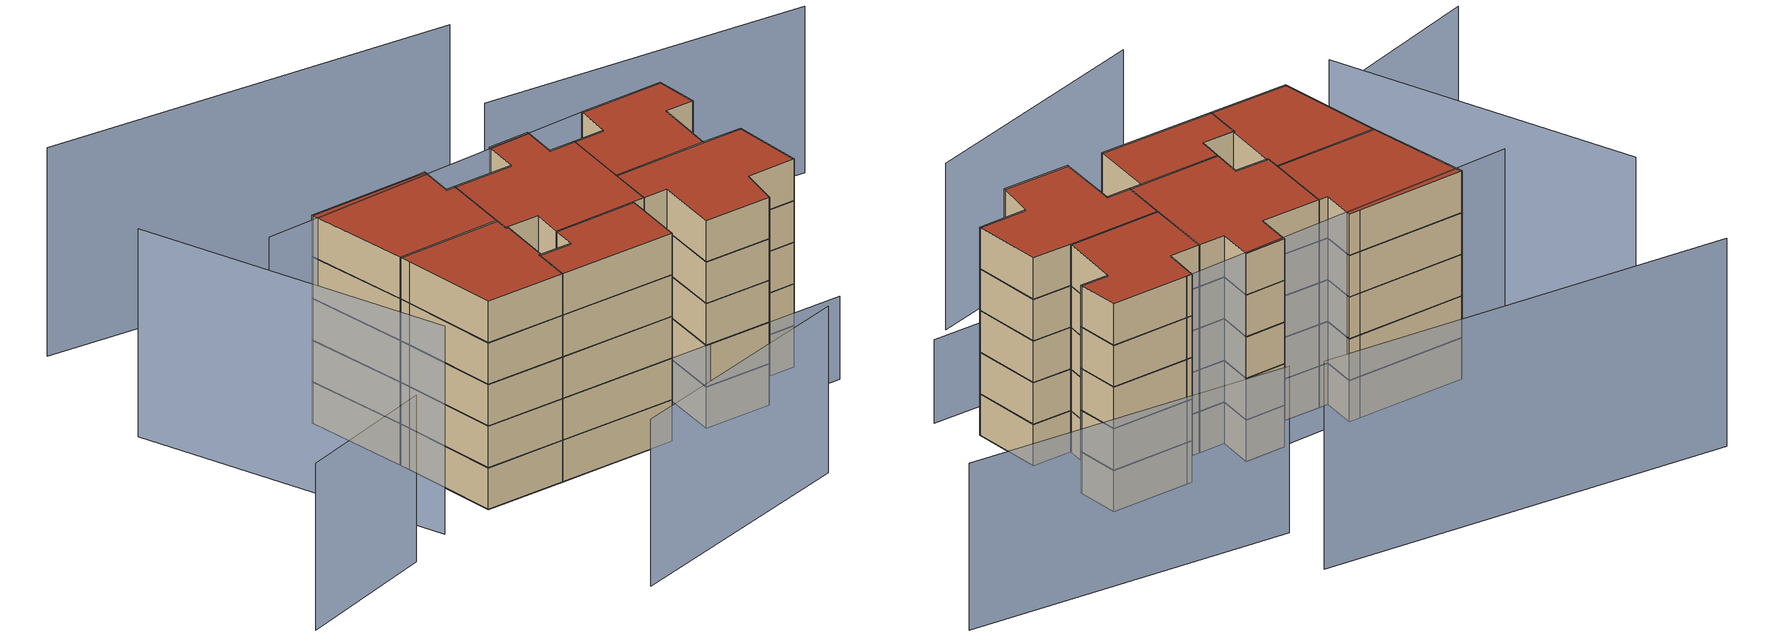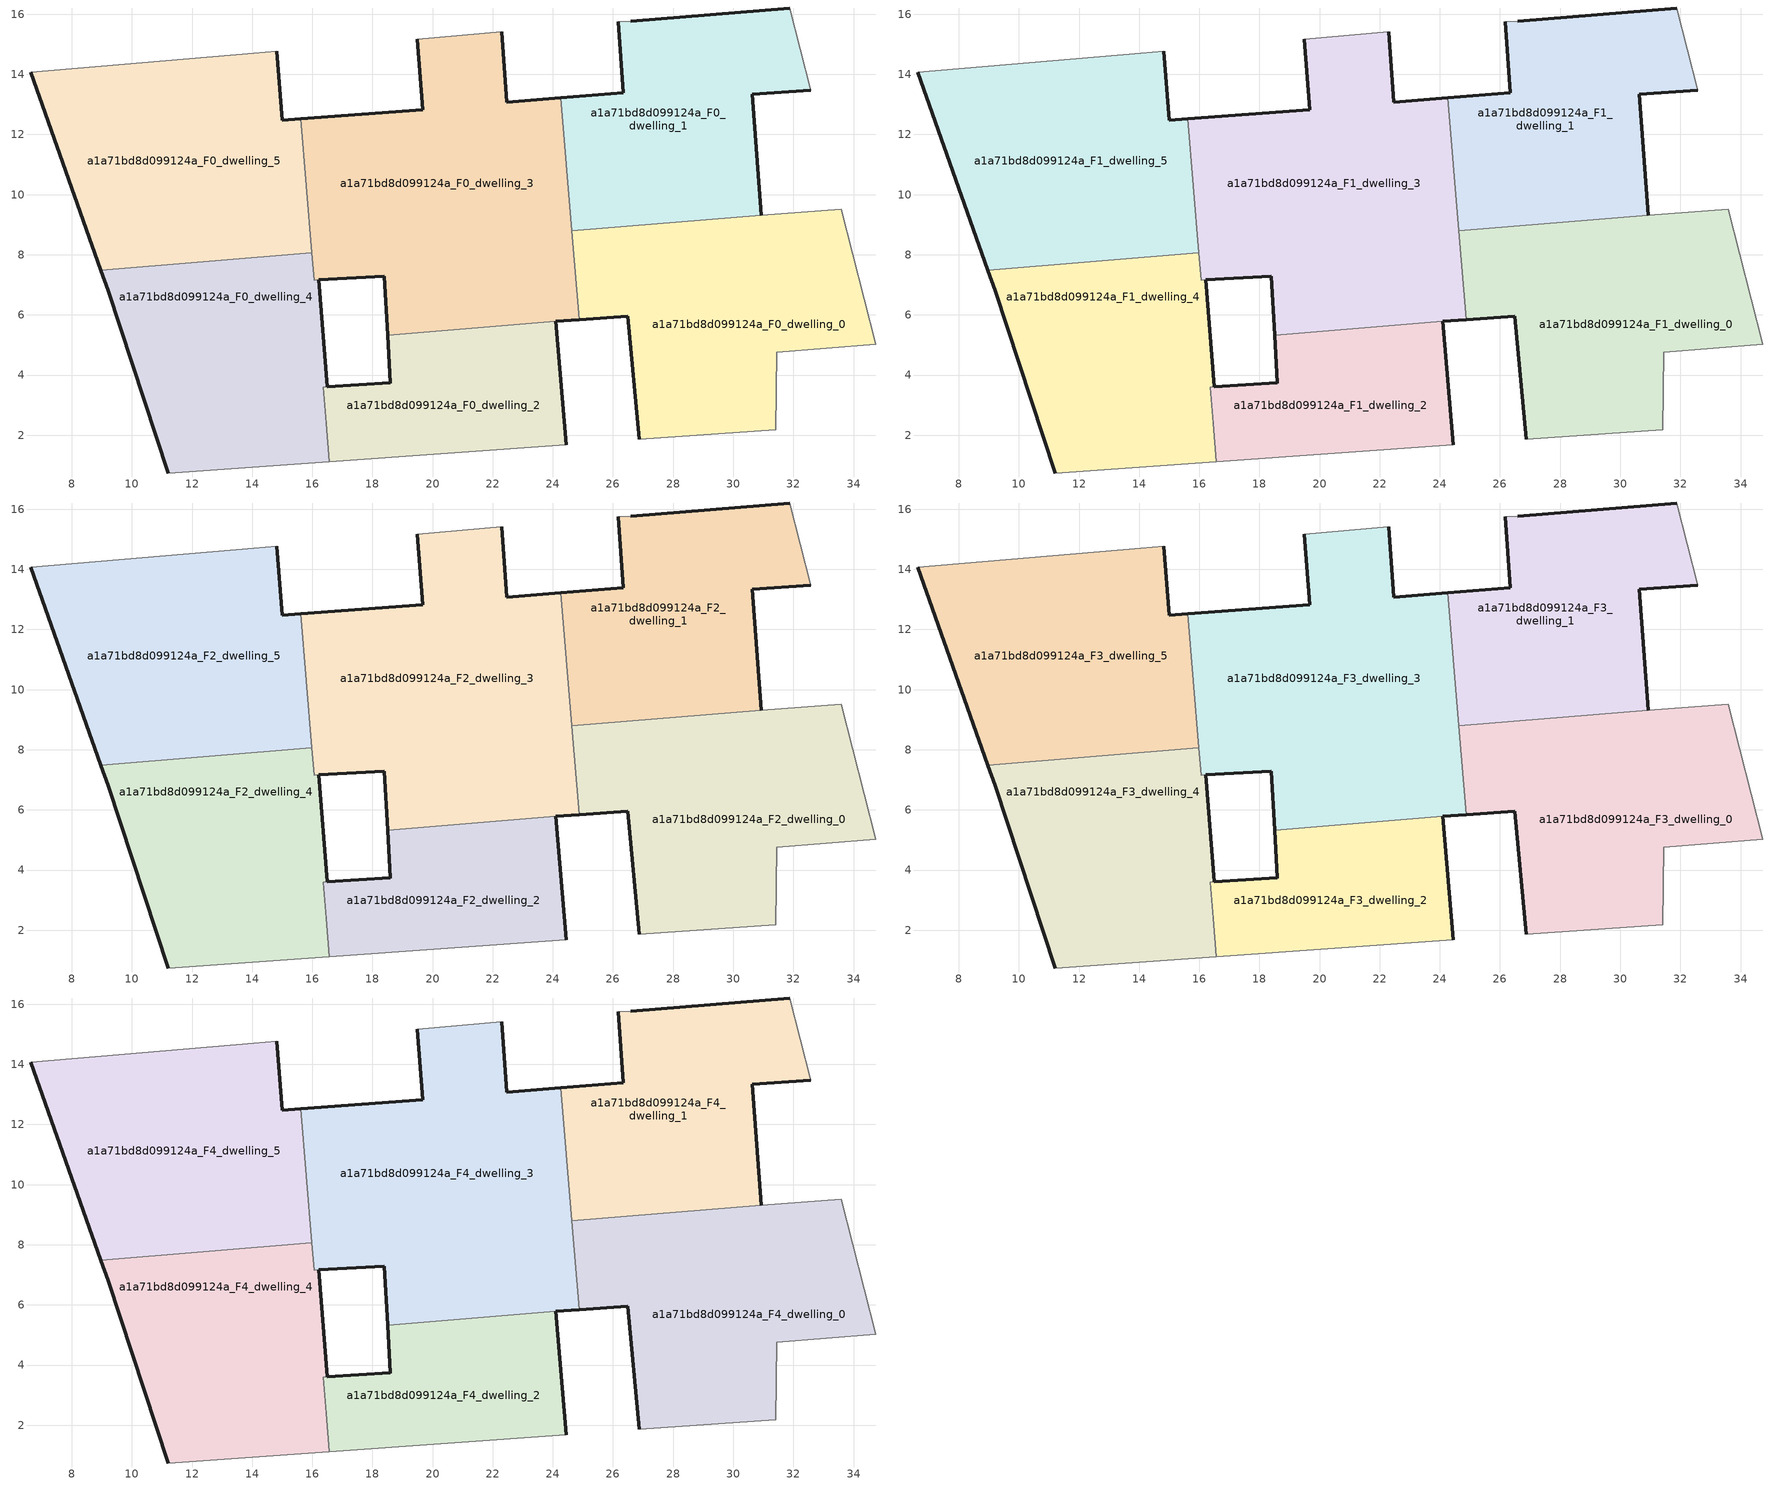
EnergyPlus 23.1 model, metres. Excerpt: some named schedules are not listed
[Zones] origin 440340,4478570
a1a71bd8d099124a_F0_dwelling_0
 floor ground (EU_floor_Construction): 34.74,5.03 33.59,9.51 30.93,9.32 24.63,8.79 24.87,5.84 26.48,5.96 26.87,1.86 31.41,2.18 31.45,4.76 z0
 wall outside (EU_wall_Construction): 26.87,1.86 26.48,5.96 24.87,5.84 z0:3
 wall adiabatic (EU_wall_Construction): 30.93,9.32 33.59,9.51 34.74,5.03 31.45,4.76 31.41,2.18 26.87,1.86 z0:3
 wall to a1a71bd8d099124a_F0_dwelling_1 (EU_wall_Construction): 24.62,8.79 30.93,9.32 z0:3
 wall to a1a71bd8d099124a_F0_dwelling_3 (EU_wall_Construction): 24.87,5.84 24.87,5.85 24.62,8.79 z0:3
a1a71bd8d099124a_F0_dwelling_1
 floor ground (EU_floor_Construction): 30.93,9.32 30.64,13.34 32.58,13.47 31.88,16.21 26.59,15.77 26.18,15.74 26.35,13.39 24.26,13.22 24.63,8.79 z0
 wall outside (EU_wall_Construction): 32.58,13.47 30.64,13.34 30.93,9.32 / 24.26,13.22 26.35,13.39 26.18,15.74 / 26.59,15.77 31.88,16.21 z0:3
 wall adiabatic (EU_wall_Construction): 31.88,16.21 32.58,13.47 / 26.18,15.74 26.59,15.77 z0:3
 wall to a1a71bd8d099124a_F0_dwelling_3 (EU_wall_Construction): 24.62,8.79 24.26,13.22 z0:3
a1a71bd8d099124a_F0_dwelling_2
 floor ground (EU_floor_Construction): 24.44,1.68 24.09,5.79 18.51,5.32 18.6,3.73 16.36,3.59 16.46,2.39 16.56,1.12 z0; 18.6,3.73 18.6,3.74 16.36,3.59 z0
 wall outside (EU_wall_Construction): 18.6,3.74 18.51,5.32 / 24.09,5.79 24.44,1.68 z0:3; 16.46,2.4,3 16.46,2.39,0 16.46,2.4,0
 wall adiabatic (EU_wall_Construction): 24.44,1.68 16.56,1.12 z0:3
 wall to a1a71bd8d099124a_F0_dwelling_3 (EU_wall_Construction): 18.51,5.32 24.09,5.79 z0:3
 wall to a1a71bd8d099124a_F0_dwelling_4 (EU_wall_Construction): 16.56,1.12 16.46,2.39 / 16.46,2.4 16.36,3.59 18.6,3.74 z0:3
a1a71bd8d099124a_F0_dwelling_3
 floor ground (EU_floor_Construction): 24.87,5.84 24.87,5.85 24.26,13.22 22.47,13.07 22.3,15.42 19.49,15.16 19.68,12.82 15.61,12.52 16.06,7.15 18.4,7.29 18.51,5.32 24.09,5.79 z0
 wall outside (EU_wall_Construction): 15.61,12.52 19.68,12.82 19.49,15.16 / 22.3,15.42 22.47,13.07 24.26,13.22 / 24.87,5.84 24.09,5.79 / 18.51,5.32 18.4,7.29 16.21,7.16 z0:3
 wall adiabatic (EU_wall_Construction): 19.49,15.16 22.3,15.42 z0:3
 wall to a1a71bd8d099124a_F0_dwelling_4 (EU_wall_Construction): 16.21,7.16 16.06,7.15 / 16.06,7.16 15.98,8.07 z0:3; 16.06,7.16,3 16.06,7.15,0 16.06,7.16,0
 wall to a1a71bd8d099124a_F0_dwelling_5 (EU_wall_Construction): 15.98,8.07 15.61,12.52 z0:3
a1a71bd8d099124a_F0_dwelling_4
 floor ground (EU_floor_Construction): 18.6,3.73 18.6,3.74 16.36,3.59 z0; 16.56,1.12 16.46,2.39 16.36,3.59 18.6,3.74 16.49,3.61 16.21,7.16 16.06,7.16 15.98,8.07 8.97,7.49 9.21,6.8 11.2,0.74 z0
 wall outside (EU_wall_Construction): 11.21,0.74 9.21,6.8 8.97,7.49 / 16.21,7.16 16.49,3.61 18.6,3.74 z0:3; 18.6,3.73,3 18.6,3.74,0 18.6,3.73,0; 16.46,2.4,3 16.46,2.4,0 16.46,2.39,0
 wall adiabatic (EU_wall_Construction): 16.56,1.12 11.21,0.74 z0:3
 wall to a1a71bd8d099124a_F0_dwelling_5 (EU_wall_Construction): 8.97,7.49 15.98,8.07 z0:3
a1a71bd8d099124a_F0_dwelling_5
 floor ground (EU_floor_Construction): 15.98,8.07 15.61,12.52 15,12.48 14.82,14.77 14.05,14.69 6.63,14.07 8.97,7.49 z0
 wall outside (EU_wall_Construction): 8.97,7.49 6.63,14.07 / 14.82,14.77 15.01,12.48 15.61,12.52 z0:3
 wall adiabatic (EU_wall_Construction): 6.63,14.07 14.05,14.69 14.82,14.77 z0:3
a1a71bd8d099124a_F1_dwelling_0
 floor to a1a71bd8d099124a_F0_dwelling_0 (EU_floor_Construction): 34.74,5.03 33.59,9.51 30.93,9.32 24.63,8.79 24.87,5.84 26.48,5.96 26.87,1.86 31.41,2.18 31.45,4.76 z3
 wall outside (EU_wall_Construction): 26.87,1.86 26.48,5.96 24.87,5.84 z3:6
 wall adiabatic (EU_wall_Construction): 30.93,9.32 33.59,9.51 34.74,5.03 31.45,4.76 31.41,2.18 26.87,1.86 z3:6
 wall to a1a71bd8d099124a_F1_dwelling_1 (EU_wall_Construction): 24.62,8.79 30.93,9.32 z3:6
 wall to a1a71bd8d099124a_F1_dwelling_3 (EU_wall_Construction): 24.87,5.84 24.87,5.85 24.62,8.79 z3:6
a1a71bd8d099124a_F1_dwelling_1
 floor to a1a71bd8d099124a_F0_dwelling_1 (EU_floor_Construction): 30.93,9.32 30.64,13.34 32.58,13.47 31.88,16.21 26.59,15.77 26.18,15.74 26.35,13.39 24.26,13.22 24.63,8.79 z3
 wall outside (EU_wall_Construction): 32.58,13.47 30.64,13.34 30.93,9.32 / 24.26,13.22 26.35,13.39 26.18,15.74 / 26.59,15.77 31.88,16.21 z3:6
 wall adiabatic (EU_wall_Construction): 31.88,16.21 32.58,13.47 / 26.18,15.74 26.59,15.77 z3:6
 wall to a1a71bd8d099124a_F1_dwelling_3 (EU_wall_Construction): 24.62,8.79 24.26,13.22 z3:6
a1a71bd8d099124a_F1_dwelling_2
 floor to a1a71bd8d099124a_F0_dwelling_2 (EU_floor_Construction): 24.44,1.68 24.09,5.79 18.51,5.32 18.6,3.73 16.36,3.59 16.46,2.4 16.56,1.12 z3; 18.6,3.73 18.6,3.74 16.36,3.59 z3
 wall outside (EU_wall_Construction): 18.6,3.74 18.51,5.32 / 24.09,5.79 24.44,1.68 z3:6; 16.46,2.4,6 16.46,2.39,3 16.46,2.4,3
 wall adiabatic (EU_wall_Construction): 24.44,1.68 16.56,1.12 z3:6
 wall to a1a71bd8d099124a_F1_dwelling_3 (EU_wall_Construction): 18.51,5.32 24.09,5.79 z3:6
 wall to a1a71bd8d099124a_F1_dwelling_4 (EU_wall_Construction): 16.56,1.12 16.46,2.39 / 16.46,2.4 16.36,3.59 18.6,3.74 z3:6
a1a71bd8d099124a_F1_dwelling_3
 floor to a1a71bd8d099124a_F0_dwelling_3 (EU_floor_Construction): 24.87,5.84 24.87,5.85 24.26,13.22 22.47,13.07 22.3,15.42 19.49,15.16 19.68,12.82 15.61,12.52 16.06,7.15 18.4,7.29 18.51,5.32 24.09,5.79 z3
 wall outside (EU_wall_Construction): 15.61,12.52 19.68,12.82 19.49,15.16 / 22.3,15.42 22.47,13.07 24.26,13.22 / 24.87,5.84 24.09,5.79 / 18.51,5.32 18.4,7.29 16.21,7.16 z3:6
 wall adiabatic (EU_wall_Construction): 19.49,15.16 22.3,15.42 z3:6
 wall to a1a71bd8d099124a_F1_dwelling_4 (EU_wall_Construction): 16.21,7.16 16.06,7.15 / 16.06,7.16 15.98,8.07 z3:6; 16.06,7.16,6 16.06,7.15,3 16.06,7.16,3
 wall to a1a71bd8d099124a_F1_dwelling_5 (EU_wall_Construction): 15.98,8.07 15.61,12.52 z3:6
a1a71bd8d099124a_F1_dwelling_4
 floor to a1a71bd8d099124a_F0_dwelling_4 (EU_floor_Construction): 18.6,3.73 18.6,3.74 16.36,3.59 z3; 16.56,1.12 16.46,2.39 16.36,3.59 18.6,3.74 16.49,3.61 16.21,7.16 16.06,7.16 15.98,8.07 8.97,7.49 9.21,6.8 11.2,0.74 z3
 wall outside (EU_wall_Construction): 11.21,0.74 9.21,6.8 8.97,7.49 / 16.21,7.16 16.49,3.61 18.6,3.74 z3:6; 18.6,3.73,6 18.6,3.74,3 18.6,3.73,3; 16.46,2.4,6 16.46,2.4,3 16.46,2.39,3
 wall adiabatic (EU_wall_Construction): 16.56,1.12 11.21,0.74 z3:6
 wall to a1a71bd8d099124a_F1_dwelling_5 (EU_wall_Construction): 8.97,7.49 15.98,8.07 z3:6
a1a71bd8d099124a_F1_dwelling_5
 floor to a1a71bd8d099124a_F0_dwelling_5 (EU_floor_Construction): 15.98,8.07 15.61,12.52 15,12.48 14.82,14.77 14.05,14.69 6.63,14.07 8.97,7.49 z3
 wall outside (EU_wall_Construction): 8.97,7.49 6.63,14.07 / 14.82,14.77 15.01,12.48 15.61,12.52 z3:6
 wall adiabatic (EU_wall_Construction): 6.63,14.07 14.05,14.69 14.82,14.77 z3:6
a1a71bd8d099124a_F2_dwelling_0
 floor to a1a71bd8d099124a_F1_dwelling_0 (EU_floor_Construction): 34.74,5.03 33.59,9.51 30.93,9.32 24.63,8.79 24.87,5.84 26.48,5.96 26.87,1.86 31.41,2.18 31.45,4.76 z6
 wall outside (EU_wall_Construction): 26.87,1.86 26.48,5.96 24.87,5.84 z6:9
 wall adiabatic (EU_wall_Construction): 30.93,9.32 33.59,9.51 34.74,5.03 31.45,4.76 31.41,2.18 26.87,1.86 z6:9
 wall to a1a71bd8d099124a_F2_dwelling_1 (EU_wall_Construction): 24.62,8.79 30.93,9.32 z6:9
 wall to a1a71bd8d099124a_F2_dwelling_3 (EU_wall_Construction): 24.87,5.84 24.87,5.85 24.62,8.79 z6:9
a1a71bd8d099124a_F2_dwelling_1
 floor to a1a71bd8d099124a_F1_dwelling_1 (EU_floor_Construction): 30.93,9.32 30.64,13.34 32.58,13.47 31.88,16.21 26.59,15.77 26.18,15.74 26.35,13.39 24.26,13.22 24.63,8.79 z6
 wall outside (EU_wall_Construction): 32.58,13.47 30.64,13.34 30.93,9.32 / 24.26,13.22 26.35,13.39 26.18,15.74 / 26.59,15.77 31.88,16.21 z6:9
 wall adiabatic (EU_wall_Construction): 31.88,16.21 32.58,13.47 / 26.18,15.74 26.59,15.77 z6:9
 wall to a1a71bd8d099124a_F2_dwelling_3 (EU_wall_Construction): 24.62,8.79 24.26,13.22 z6:9
a1a71bd8d099124a_F2_dwelling_2
 floor to a1a71bd8d099124a_F1_dwelling_2 (EU_floor_Construction): 24.44,1.68 24.09,5.79 18.51,5.32 18.6,3.73 16.36,3.59 16.46,2.4 16.56,1.12 z6; 18.6,3.73 18.6,3.74 16.36,3.59 z6
 wall outside (EU_wall_Construction): 18.6,3.74 18.51,5.32 / 24.09,5.79 24.44,1.68 z6:9; 16.46,2.4,9 16.46,2.39,6 16.46,2.4,6
 wall adiabatic (EU_wall_Construction): 24.44,1.68 16.56,1.12 z6:9
 wall to a1a71bd8d099124a_F2_dwelling_3 (EU_wall_Construction): 18.51,5.32 24.09,5.79 z6:9
 wall to a1a71bd8d099124a_F2_dwelling_4 (EU_wall_Construction): 16.56,1.12 16.46,2.39 / 16.46,2.4 16.36,3.59 18.6,3.74 z6:9
a1a71bd8d099124a_F2_dwelling_3
 floor to a1a71bd8d099124a_F1_dwelling_3 (EU_floor_Construction): 24.87,5.84 24.87,5.85 24.26,13.22 22.47,13.07 22.3,15.42 19.49,15.16 19.68,12.82 15.61,12.52 16.06,7.15 18.4,7.29 18.51,5.32 24.09,5.79 z6
 wall outside (EU_wall_Construction): 15.61,12.52 19.68,12.82 19.49,15.16 / 22.3,15.42 22.47,13.07 24.26,13.22 / 24.87,5.84 24.09,5.79 / 18.51,5.32 18.4,7.29 16.21,7.16 z6:9
 wall adiabatic (EU_wall_Construction): 19.49,15.16 22.3,15.42 z6:9
 wall to a1a71bd8d099124a_F2_dwelling_4 (EU_wall_Construction): 16.21,7.16 16.06,7.15 / 16.06,7.16 15.98,8.07 z6:9; 16.06,7.16,9 16.06,7.15,6 16.06,7.16,6
 wall to a1a71bd8d099124a_F2_dwelling_5 (EU_wall_Construction): 15.98,8.07 15.61,12.52 z6:9
a1a71bd8d099124a_F2_dwelling_4
 floor to a1a71bd8d099124a_F1_dwelling_4 (EU_floor_Construction): 18.6,3.73 18.6,3.74 16.36,3.59 z6; 16.56,1.12 16.46,2.39 16.36,3.59 18.6,3.74 16.49,3.61 16.21,7.16 16.06,7.16 15.98,8.07 8.97,7.49 9.21,6.8 11.2,0.74 z6
 wall outside (EU_wall_Construction): 11.21,0.74 9.21,6.8 8.97,7.49 / 16.21,7.16 16.49,3.61 18.6,3.74 z6:9; 18.6,3.73,9 18.6,3.74,6 18.6,3.73,6; 16.46,2.4,9 16.46,2.4,6 16.46,2.39,6
 wall adiabatic (EU_wall_Construction): 16.56,1.12 11.21,0.74 z6:9
 wall to a1a71bd8d099124a_F2_dwelling_5 (EU_wall_Construction): 8.97,7.49 15.98,8.07 z6:9
a1a71bd8d099124a_F2_dwelling_5
 floor to a1a71bd8d099124a_F1_dwelling_5 (EU_floor_Construction): 15.98,8.07 15.61,12.52 15,12.48 14.82,14.77 14.05,14.69 6.63,14.07 8.97,7.49 z6
 wall outside (EU_wall_Construction): 8.97,7.49 6.63,14.07 / 14.82,14.77 15.01,12.48 15.61,12.52 z6:9
 wall adiabatic (EU_wall_Construction): 6.63,14.07 14.05,14.69 14.82,14.77 z6:9
a1a71bd8d099124a_F3_dwelling_0
 floor to a1a71bd8d099124a_F2_dwelling_0 (EU_floor_Construction): 34.74,5.03 33.59,9.51 30.93,9.32 24.63,8.79 24.87,5.84 26.48,5.96 26.87,1.86 31.41,2.18 31.45,4.76 z9
 wall outside (EU_wall_Construction): 26.87,1.86 26.48,5.96 24.87,5.84 z9:12
 wall adiabatic (EU_wall_Construction): 30.93,9.32 33.59,9.51 34.74,5.03 31.45,4.76 31.41,2.18 26.87,1.86 z9:12
 wall to a1a71bd8d099124a_F3_dwelling_1 (EU_wall_Construction): 24.62,8.79 30.93,9.32 z9:12
 wall to a1a71bd8d099124a_F3_dwelling_3 (EU_wall_Construction): 24.87,5.84 24.87,5.85 24.62,8.79 z9:12
a1a71bd8d099124a_F3_dwelling_1
 floor to a1a71bd8d099124a_F2_dwelling_1 (EU_floor_Construction): 30.93,9.32 30.64,13.34 32.58,13.47 31.88,16.21 26.59,15.77 26.18,15.74 26.35,13.39 24.26,13.22 24.63,8.79 z9
 wall outside (EU_wall_Construction): 32.58,13.47 30.64,13.34 30.93,9.32 / 24.26,13.22 26.35,13.39 26.18,15.74 / 26.59,15.77 31.88,16.21 z9:12
 wall adiabatic (EU_wall_Construction): 31.88,16.21 32.58,13.47 / 26.18,15.74 26.59,15.77 z9:12
 wall to a1a71bd8d099124a_F3_dwelling_3 (EU_wall_Construction): 24.62,8.79 24.26,13.22 z9:12
a1a71bd8d099124a_F3_dwelling_2
 floor to a1a71bd8d099124a_F2_dwelling_2 (EU_floor_Construction): 24.44,1.68 24.09,5.79 18.51,5.32 18.6,3.73 16.36,3.59 16.46,2.4 16.56,1.12 z9; 18.6,3.73 18.6,3.74 16.36,3.59 z9
 wall outside (EU_wall_Construction): 18.6,3.74 18.51,5.32 / 24.09,5.79 24.44,1.68 z9:12; 16.46,2.4,12 16.46,2.39,9 16.46,2.4,9
 wall adiabatic (EU_wall_Construction): 24.44,1.68 16.56,1.12 z9:12
 wall to a1a71bd8d099124a_F3_dwelling_3 (EU_wall_Construction): 18.51,5.32 24.09,5.79 z9:12
 wall to a1a71bd8d099124a_F3_dwelling_4 (EU_wall_Construction): 16.56,1.12 16.46,2.39 / 16.46,2.4 16.36,3.59 18.6,3.74 z9:12
a1a71bd8d099124a_F3_dwelling_3
 floor to a1a71bd8d099124a_F2_dwelling_3 (EU_floor_Construction): 24.87,5.84 24.87,5.85 24.26,13.22 22.47,13.07 22.3,15.42 19.49,15.16 19.68,12.82 15.61,12.52 16.06,7.15 18.4,7.29 18.51,5.32 24.09,5.79 z9
 wall outside (EU_wall_Construction): 15.61,12.52 19.68,12.82 19.49,15.16 / 22.3,15.42 22.47,13.07 24.26,13.22 / 24.87,5.84 24.09,5.79 / 18.51,5.32 18.4,7.29 16.21,7.16 z9:12
 wall adiabatic (EU_wall_Construction): 19.49,15.16 22.3,15.42 z9:12
 wall to a1a71bd8d099124a_F3_dwelling_4 (EU_wall_Construction): 16.21,7.16 16.06,7.15 / 16.06,7.16 15.98,8.07 z9:12; 16.06,7.16,12 16.06,7.15,9 16.06,7.16,9
 wall to a1a71bd8d099124a_F3_dwelling_5 (EU_wall_Construction): 15.98,8.07 15.61,12.52 z9:12
a1a71bd8d099124a_F3_dwelling_4
 floor to a1a71bd8d099124a_F2_dwelling_4 (EU_floor_Construction): 18.6,3.73 18.6,3.74 16.36,3.59 z9; 16.56,1.12 16.46,2.39 16.36,3.59 18.6,3.74 16.49,3.61 16.21,7.16 16.06,7.16 15.98,8.07 8.97,7.49 9.21,6.8 11.2,0.74 z9
 wall outside (EU_wall_Construction): 11.21,0.74 9.21,6.8 8.97,7.49 / 16.21,7.16 16.49,3.61 18.6,3.74 z9:12; 18.6,3.73,12 18.6,3.74,9 18.6,3.73,9; 16.46,2.4,12 16.46,2.4,9 16.46,2.39,9
 wall adiabatic (EU_wall_Construction): 16.56,1.12 11.21,0.74 z9:12
 wall to a1a71bd8d099124a_F3_dwelling_5 (EU_wall_Construction): 8.97,7.49 15.98,8.07 z9:12
a1a71bd8d099124a_F3_dwelling_5
 floor to a1a71bd8d099124a_F2_dwelling_5 (EU_floor_Construction): 15.98,8.07 15.61,12.52 15,12.48 14.82,14.77 14.05,14.69 6.63,14.07 8.97,7.49 z9
 wall outside (EU_wall_Construction): 8.97,7.49 6.63,14.07 / 14.82,14.77 15.01,12.48 15.61,12.52 z9:12
 wall adiabatic (EU_wall_Construction): 6.63,14.07 14.05,14.69 14.82,14.77 z9:12
a1a71bd8d099124a_F4_dwelling_0
 floor to a1a71bd8d099124a_F3_dwelling_0 (EU_floor_Construction): 34.74,5.03 33.59,9.51 30.93,9.32 24.63,8.79 24.87,5.84 26.48,5.96 26.87,1.86 31.41,2.18 31.45,4.76 z12
 wall outside (EU_wall_Construction): 26.87,1.86 26.48,5.96 24.87,5.84 z12:15
 wall adiabatic (EU_wall_Construction): 30.93,9.32 33.59,9.51 34.74,5.03 31.45,4.76 31.41,2.18 26.87,1.86 z12:15
 wall to a1a71bd8d099124a_F4_dwelling_1 (EU_wall_Construction): 24.62,8.79 30.93,9.32 z12:15
 wall to a1a71bd8d099124a_F4_dwelling_3 (EU_wall_Construction): 24.87,5.84 24.87,5.85 24.62,8.79 z12:15
 roof outside (EU_roof_Construction): 33.59,9.51 34.74,5.03 31.45,4.76 31.41,2.18 26.87,1.86 26.48,5.96 24.87,5.84 24.63,8.79 30.93,9.32 z15
a1a71bd8d099124a_F4_dwelling_1
 floor to a1a71bd8d099124a_F3_dwelling_1 (EU_floor_Construction): 30.93,9.32 30.64,13.34 32.58,13.47 31.88,16.21 26.59,15.77 26.18,15.74 26.35,13.39 24.26,13.22 24.63,8.79 z12
 wall outside (EU_wall_Construction): 32.58,13.47 30.64,13.34 30.93,9.32 / 24.26,13.22 26.35,13.39 26.18,15.74 / 26.59,15.77 31.88,16.21 z12:15
 wall adiabatic (EU_wall_Construction): 31.88,16.21 32.58,13.47 / 26.18,15.74 26.59,15.77 z12:15
 wall to a1a71bd8d099124a_F4_dwelling_3 (EU_wall_Construction): 24.62,8.79 24.26,13.22 z12:15
 roof outside (EU_roof_Construction): 31.88,16.21 32.58,13.47 30.64,13.34 30.93,9.32 24.63,8.79 24.26,13.22 26.35,13.39 26.18,15.74 26.59,15.77 z15
a1a71bd8d099124a_F4_dwelling_2
 floor to a1a71bd8d099124a_F3_dwelling_2 (EU_floor_Construction): 24.44,1.68 24.09,5.79 18.51,5.32 18.6,3.73 16.36,3.59 16.46,2.4 16.56,1.12 z12; 18.6,3.73 18.6,3.74 16.36,3.59 z12
 wall outside (EU_wall_Construction): 18.6,3.74 18.51,5.32 / 24.09,5.79 24.44,1.68 z12:15; 16.46,2.4,15 16.46,2.39,12 16.46,2.4,12
 wall adiabatic (EU_wall_Construction): 24.44,1.68 16.56,1.12 z12:15
 wall to a1a71bd8d099124a_F4_dwelling_3 (EU_wall_Construction): 18.51,5.32 24.09,5.79 z12:15
 wall to a1a71bd8d099124a_F4_dwelling_4 (EU_wall_Construction): 16.56,1.12 16.46,2.39 / 16.46,2.4 16.36,3.59 18.6,3.74 z12:15
 roof outside (EU_roof_Construction): 18.6,3.74 18.6,3.73 16.36,3.59 z15; 24.09,5.79 24.44,1.68 16.56,1.12 16.46,2.4 16.36,3.59 18.6,3.74 18.51,5.32 z15
a1a71bd8d099124a_F4_dwelling_3
 floor to a1a71bd8d099124a_F3_dwelling_3 (EU_floor_Construction): 24.87,5.84 24.87,5.85 24.26,13.22 22.47,13.07 22.3,15.42 19.49,15.16 19.68,12.82 15.61,12.52 16.06,7.15 18.4,7.29 18.51,5.32 24.09,5.79 z12
 wall outside (EU_wall_Construction): 15.61,12.52 19.68,12.82 19.49,15.16 / 22.3,15.42 22.47,13.07 24.26,13.22 / 24.87,5.84 24.09,5.79 / 18.51,5.32 18.4,7.29 16.21,7.16 z12:15
 wall adiabatic (EU_wall_Construction): 19.49,15.16 22.3,15.42 z12:15
 wall to a1a71bd8d099124a_F4_dwelling_4 (EU_wall_Construction): 16.21,7.16 16.06,7.15 / 16.06,7.16 15.98,8.07 z12:15; 16.06,7.16,15 16.06,7.15,12 16.06,7.16,12
 wall to a1a71bd8d099124a_F4_dwelling_5 (EU_wall_Construction): 15.98,8.07 15.61,12.52 z12:15
 roof outside (EU_roof_Construction): 24.26,13.22 24.87,5.85 24.87,5.84 24.09,5.79 18.51,5.32 18.4,7.29 16.21,7.16 16.06,7.15 15.61,12.52 19.68,12.82 19.49,15.16 22.3,15.42 22.47,13.07 z15
a1a71bd8d099124a_F4_dwelling_4
 floor to a1a71bd8d099124a_F3_dwelling_4 (EU_floor_Construction): 18.6,3.73 18.6,3.74 16.36,3.59 z12; 16.56,1.12 16.46,2.39 16.36,3.59 18.6,3.74 16.49,3.61 16.21,7.16 16.06,7.16 15.98,8.07 8.97,7.49 9.21,6.8 11.2,0.74 z12
 wall outside (EU_wall_Construction): 11.21,0.74 9.21,6.8 8.97,7.49 / 16.21,7.16 16.49,3.61 18.6,3.74 z12:15; 18.6,3.73,15 18.6,3.74,12 18.6,3.73,12; 16.46,2.4,15 16.46,2.4,12 16.46,2.39,12
 wall adiabatic (EU_wall_Construction): 16.56,1.12 11.21,0.74 z12:15
 wall to a1a71bd8d099124a_F4_dwelling_5 (EU_wall_Construction): 8.97,7.49 15.98,8.07 z12:15
 roof outside (EU_roof_Construction): 18.6,3.74 18.6,3.73 16.36,3.59 z15; 16.21,7.16 16.49,3.61 18.6,3.74 16.36,3.59 16.46,2.39 16.56,1.12 11.2,0.74 9.21,6.8 8.97,7.49 15.98,8.07 16.06,7.15 z15
a1a71bd8d099124a_F4_dwelling_5
 floor to a1a71bd8d099124a_F3_dwelling_5 (EU_floor_Construction): 15.98,8.07 15.61,12.52 15,12.48 14.82,14.77 14.05,14.69 6.63,14.07 8.97,7.49 z12
 wall outside (EU_wall_Construction): 8.97,7.49 6.63,14.07 / 14.82,14.77 15.01,12.48 15.61,12.52 z12:15
 wall adiabatic (EU_wall_Construction): 6.63,14.07 14.05,14.69 14.82,14.77 z12:15
 roof outside (EU_roof_Construction): 14.82,14.77 15,12.48 15.61,12.52 15.98,8.07 8.97,7.49 6.63,14.07 14.05,14.69 z15
shading: 15.6,-11.25 30.86,-5.89 / -4.21,-5.43 4.67,-2.02 / 45.69,22.97 23.83,23.32 z0:12; 11.2,0.75 36.45,2.54 z0:6; -3.13,17.94 7.63,-0.3 / 26.59,15.77 3.23,13.25 / 23.96,27.82 -3.54,28.21 z0:15
[Building]
EU S2 Campaign: North Axis=0; Terrain=City; Solar Distribution=FullExterior
[Site:Location]
Madrid: Latitude=40.5; Longitude=-3.5; Time Zone=1; Elevation=609
[SizingPeriod:WeatherFileDays]
AnnualSizingPeriod: Begin Month=1; Begin Day of Month=1; End Month=12; End Day of Month=31; Day of Week for Start Day=Monday; Use Weather File Daylight Saving Period=No; Use Weather File Rain and Snow Indicators=No
[MATERIAL]
EU_InternalMass_Material: Roughness=MediumRough; Thickness=0.1; Conductivity=1; Density=1800; Specific Heat=900; Thermal Absorptance=0.9; Solar Absorptance=0.7; Visible Absorptance=0.7
[MATERIAL:NOMASS] Roughness=MediumRough; Thermal Absorptance=0.9; Solar Absorptance=0.7; Visible Absorptance=0.7
Name | Thermal Resistance
EU_wall_NoMass | 0.419739
EU_roof_NoMass | 0.352165
EU_floor_NoMass | 0.608284
[CONSTRUCTION]
EU_wall_Construction: EU_wall_NoMass
EU_roof_Construction: EU_roof_NoMass
EU_floor_Construction: EU_floor_NoMass
EU_InternalMass_Construction: EU_InternalMass_Material
[ZONE] Type=1; Multiplier=1; Ceiling Height=autocalculate; Floor Area=autocalculate; Part of Total Floor Area=Yes
Name | Volume
a1a71bd8d099124a_F0_dwelling_0; a1a71bd8d099124a_F1_dwelling_0; a1a71bd8d099124a_F2_dwelling_0; a1a71bd8d099124a_F3_dwelling_0; a1a71bd8d099124a_F4_dwelling_0 | 156.876
a1a71bd8d099124a_F0_dwelling_1; a1a71bd8d099124a_F1_dwelling_1; a1a71bd8d099124a_F2_dwelling_1; a1a71bd8d099124a_F3_dwelling_1; a1a71bd8d099124a_F4_dwelling_1 | 128.738
a1a71bd8d099124a_F0_dwelling_2; a1a71bd8d099124a_F1_dwelling_2; a1a71bd8d099124a_F2_dwelling_2; a1a71bd8d099124a_F3_dwelling_2; a1a71bd8d099124a_F4_dwelling_2 | 85.8464
a1a71bd8d099124a_F0_dwelling_3; a1a71bd8d099124a_F1_dwelling_3; a1a71bd8d099124a_F2_dwelling_3; a1a71bd8d099124a_F3_dwelling_3; a1a71bd8d099124a_F4_dwelling_3 | 198.237
a1a71bd8d099124a_F0_dwelling_4; a1a71bd8d099124a_F1_dwelling_4; a1a71bd8d099124a_F2_dwelling_4; a1a71bd8d099124a_F3_dwelling_4; a1a71bd8d099124a_F4_dwelling_4 | 130.588
a1a71bd8d099124a_F0_dwelling_5; a1a71bd8d099124a_F1_dwelling_5; a1a71bd8d099124a_F2_dwelling_5; a1a71bd8d099124a_F3_dwelling_5; a1a71bd8d099124a_F4_dwelling_5 | 156.625
[INTERNALMASS] Construction=EU_InternalMass_Construction
Name | Zone or ZoneList | Surface Area
a1a71bd8d099124a_F0_dwelling_0_EU_InternalMass | a1a71bd8d099124a_F0_dwelling_0 | 52.2928
a1a71bd8d099124a_F0_dwelling_1_EU_InternalMass | a1a71bd8d099124a_F0_dwelling_1 | 42.9137
a1a71bd8d099124a_F0_dwelling_2_EU_InternalMass | a1a71bd8d099124a_F0_dwelling_2 | 28.6013
a1a71bd8d099124a_F0_dwelling_3_EU_InternalMass | a1a71bd8d099124a_F0_dwelling_3 | 66.0802
a1a71bd8d099124a_F0_dwelling_4_EU_InternalMass | a1a71bd8d099124a_F0_dwelling_4 | 43.527
a1a71bd8d099124a_F0_dwelling_5_EU_InternalMass | a1a71bd8d099124a_F0_dwelling_5 | 52.2086
a1a71bd8d099124a_F1_dwelling_0_EU_InternalMass | a1a71bd8d099124a_F1_dwelling_0 | 52.2928
a1a71bd8d099124a_F1_dwelling_1_EU_InternalMass | a1a71bd8d099124a_F1_dwelling_1 | 42.9137
a1a71bd8d099124a_F1_dwelling_2_EU_InternalMass | a1a71bd8d099124a_F1_dwelling_2 | 28.6013
a1a71bd8d099124a_F1_dwelling_3_EU_InternalMass | a1a71bd8d099124a_F1_dwelling_3 | 66.0802
a1a71bd8d099124a_F1_dwelling_4_EU_InternalMass | a1a71bd8d099124a_F1_dwelling_4 | 43.527
a1a71bd8d099124a_F1_dwelling_5_EU_InternalMass | a1a71bd8d099124a_F1_dwelling_5 | 52.2086
a1a71bd8d099124a_F2_dwelling_0_EU_InternalMass | a1a71bd8d099124a_F2_dwelling_0 | 52.2928
a1a71bd8d099124a_F2_dwelling_1_EU_InternalMass | a1a71bd8d099124a_F2_dwelling_1 | 42.9137
a1a71bd8d099124a_F2_dwelling_2_EU_InternalMass | a1a71bd8d099124a_F2_dwelling_2 | 28.6013
a1a71bd8d099124a_F2_dwelling_3_EU_InternalMass | a1a71bd8d099124a_F2_dwelling_3 | 66.0802
a1a71bd8d099124a_F2_dwelling_4_EU_InternalMass | a1a71bd8d099124a_F2_dwelling_4 | 43.527
a1a71bd8d099124a_F2_dwelling_5_EU_InternalMass | a1a71bd8d099124a_F2_dwelling_5 | 52.2086
a1a71bd8d099124a_F3_dwelling_0_EU_InternalMass | a1a71bd8d099124a_F3_dwelling_0 | 52.2928
a1a71bd8d099124a_F3_dwelling_1_EU_InternalMass | a1a71bd8d099124a_F3_dwelling_1 | 42.9137
a1a71bd8d099124a_F3_dwelling_2_EU_InternalMass | a1a71bd8d099124a_F3_dwelling_2 | 28.6013
a1a71bd8d099124a_F3_dwelling_3_EU_InternalMass | a1a71bd8d099124a_F3_dwelling_3 | 66.0802
a1a71bd8d099124a_F3_dwelling_4_EU_InternalMass | a1a71bd8d099124a_F3_dwelling_4 | 43.527
a1a71bd8d099124a_F3_dwelling_5_EU_InternalMass | a1a71bd8d099124a_F3_dwelling_5 | 52.2086
a1a71bd8d099124a_F4_dwelling_0_EU_InternalMass | a1a71bd8d099124a_F4_dwelling_0 | 52.2928
a1a71bd8d099124a_F4_dwelling_1_EU_InternalMass | a1a71bd8d099124a_F4_dwelling_1 | 42.9137
a1a71bd8d099124a_F4_dwelling_2_EU_InternalMass | a1a71bd8d099124a_F4_dwelling_2 | 28.6013
a1a71bd8d099124a_F4_dwelling_3_EU_InternalMass | a1a71bd8d099124a_F4_dwelling_3 | 66.0802
a1a71bd8d099124a_F4_dwelling_4_EU_InternalMass | a1a71bd8d099124a_F4_dwelling_4 | 43.527
a1a71bd8d099124a_F4_dwelling_5_EU_InternalMass | a1a71bd8d099124a_F4_dwelling_5 | 52.2086
[OTHEREQUIPMENT] Fuel Type=Electricity; Design Level Calculation Method=Watts/Area; Power per Zone Floor Area=1; Fraction Latent=0; Fraction Radiant=0; Fraction Lost=0; Carbon Dioxide Generation Rate=0; EndUse Subcategory=EU_Step8_InternalGains
Name | Zone or ZoneList or Space or SpaceList | Schedule
EU_Step8_InternalGain_a1a71bd8d099124a_F0_dwelling_0_f000 | a1a71bd8d099124a_F0_dwelling_0 | EU_Step8_GainSchedule_a1a71bd8d099124a_F0_dwelling_0_f000
EU_Step8_InternalGain_a1a71bd8d099124a_F0_dwelling_1_f000 | a1a71bd8d099124a_F0_dwelling_1 | EU_Step8_GainSchedule_a1a71bd8d099124a_F0_dwelling_1_f000
EU_Step8_InternalGain_a1a71bd8d099124a_F0_dwelling_2_f000 | a1a71bd8d099124a_F0_dwelling_2 | EU_Step8_GainSchedule_a1a71bd8d099124a_F0_dwelling_2_f000
EU_Step8_InternalGain_a1a71bd8d099124a_F0_dwelling_3_f000 | a1a71bd8d099124a_F0_dwelling_3 | EU_Step8_GainSchedule_a1a71bd8d099124a_F0_dwelling_3_f000
EU_Step8_InternalGain_a1a71bd8d099124a_F0_dwelling_4_f000 | a1a71bd8d099124a_F0_dwelling_4 | EU_Step8_GainSchedule_a1a71bd8d099124a_F0_dwelling_4_f000
EU_Step8_InternalGain_a1a71bd8d099124a_F0_dwelling_5_f000 | a1a71bd8d099124a_F0_dwelling_5 | EU_Step8_GainSchedule_a1a71bd8d099124a_F0_dwelling_5_f000
EU_Step8_InternalGain_a1a71bd8d099124a_F1_dwelling_0_f000 | a1a71bd8d099124a_F1_dwelling_0 | EU_Step8_GainSchedule_a1a71bd8d099124a_F1_dwelling_0_f000
EU_Step8_InternalGain_a1a71bd8d099124a_F1_dwelling_1_f000 | a1a71bd8d099124a_F1_dwelling_1 | EU_Step8_GainSchedule_a1a71bd8d099124a_F1_dwelling_1_f000
EU_Step8_InternalGain_a1a71bd8d099124a_F1_dwelling_2_f000 | a1a71bd8d099124a_F1_dwelling_2 | EU_Step8_GainSchedule_a1a71bd8d099124a_F1_dwelling_2_f000
EU_Step8_InternalGain_a1a71bd8d099124a_F1_dwelling_3_f000 | a1a71bd8d099124a_F1_dwelling_3 | EU_Step8_GainSchedule_a1a71bd8d099124a_F1_dwelling_3_f000
EU_Step8_InternalGain_a1a71bd8d099124a_F1_dwelling_4_f000 | a1a71bd8d099124a_F1_dwelling_4 | EU_Step8_GainSchedule_a1a71bd8d099124a_F1_dwelling_4_f000
EU_Step8_InternalGain_a1a71bd8d099124a_F1_dwelling_5_f000 | a1a71bd8d099124a_F1_dwelling_5 | EU_Step8_GainSchedule_a1a71bd8d099124a_F1_dwelling_5_f000
EU_Step8_InternalGain_a1a71bd8d099124a_F2_dwelling_0_f000 | a1a71bd8d099124a_F2_dwelling_0 | EU_Step8_GainSchedule_a1a71bd8d099124a_F2_dwelling_0_f000
EU_Step8_InternalGain_a1a71bd8d099124a_F2_dwelling_1_f000 | a1a71bd8d099124a_F2_dwelling_1 | EU_Step8_GainSchedule_a1a71bd8d099124a_F2_dwelling_1_f000
EU_Step8_InternalGain_a1a71bd8d099124a_F2_dwelling_2_f000 | a1a71bd8d099124a_F2_dwelling_2 | EU_Step8_GainSchedule_a1a71bd8d099124a_F2_dwelling_2_f000
EU_Step8_InternalGain_a1a71bd8d099124a_F2_dwelling_3_f000 | a1a71bd8d099124a_F2_dwelling_3 | EU_Step8_GainSchedule_a1a71bd8d099124a_F2_dwelling_3_f000
EU_Step8_InternalGain_a1a71bd8d099124a_F2_dwelling_4_f000 | a1a71bd8d099124a_F2_dwelling_4 | EU_Step8_GainSchedule_a1a71bd8d099124a_F2_dwelling_4_f000
EU_Step8_InternalGain_a1a71bd8d099124a_F2_dwelling_5_f000 | a1a71bd8d099124a_F2_dwelling_5 | EU_Step8_GainSchedule_a1a71bd8d099124a_F2_dwelling_5_f000
EU_Step8_InternalGain_a1a71bd8d099124a_F3_dwelling_0_f000 | a1a71bd8d099124a_F3_dwelling_0 | EU_Step8_GainSchedule_a1a71bd8d099124a_F3_dwelling_0_f000
EU_Step8_InternalGain_a1a71bd8d099124a_F3_dwelling_1_f000 | a1a71bd8d099124a_F3_dwelling_1 | EU_Step8_GainSchedule_a1a71bd8d099124a_F3_dwelling_1_f000
EU_Step8_InternalGain_a1a71bd8d099124a_F3_dwelling_2_f000 | a1a71bd8d099124a_F3_dwelling_2 | EU_Step8_GainSchedule_a1a71bd8d099124a_F3_dwelling_2_f000
EU_Step8_InternalGain_a1a71bd8d099124a_F3_dwelling_3_f000 | a1a71bd8d099124a_F3_dwelling_3 | EU_Step8_GainSchedule_a1a71bd8d099124a_F3_dwelling_3_f000
EU_Step8_InternalGain_a1a71bd8d099124a_F3_dwelling_4_f000 | a1a71bd8d099124a_F3_dwelling_4 | EU_Step8_GainSchedule_a1a71bd8d099124a_F3_dwelling_4_f000
EU_Step8_InternalGain_a1a71bd8d099124a_F3_dwelling_5_f000 | a1a71bd8d099124a_F3_dwelling_5 | EU_Step8_GainSchedule_a1a71bd8d099124a_F3_dwelling_5_f000
EU_Step8_InternalGain_a1a71bd8d099124a_F4_dwelling_0_f000 | a1a71bd8d099124a_F4_dwelling_0 | EU_Step8_GainSchedule_a1a71bd8d099124a_F4_dwelling_0_f000
EU_Step8_InternalGain_a1a71bd8d099124a_F4_dwelling_1_f000 | a1a71bd8d099124a_F4_dwelling_1 | EU_Step8_GainSchedule_a1a71bd8d099124a_F4_dwelling_1_f000
EU_Step8_InternalGain_a1a71bd8d099124a_F4_dwelling_2_f000 | a1a71bd8d099124a_F4_dwelling_2 | EU_Step8_GainSchedule_a1a71bd8d099124a_F4_dwelling_2_f000
EU_Step8_InternalGain_a1a71bd8d099124a_F4_dwelling_3_f000 | a1a71bd8d099124a_F4_dwelling_3 | EU_Step8_GainSchedule_a1a71bd8d099124a_F4_dwelling_3_f000
EU_Step8_InternalGain_a1a71bd8d099124a_F4_dwelling_4_f000 | a1a71bd8d099124a_F4_dwelling_4 | EU_Step8_GainSchedule_a1a71bd8d099124a_F4_dwelling_4_f000
EU_Step8_InternalGain_a1a71bd8d099124a_F4_dwelling_5_f000 | a1a71bd8d099124a_F4_dwelling_5 | EU_Step8_GainSchedule_a1a71bd8d099124a_F4_dwelling_5_f000
[ZONEVENTILATION:DESIGNFLOWRATE] Schedule=EU_AlwaysOn; Design Flow Rate Calculation Method=AirChanges/Hour; Air Changes per Hour=0.703302; Ventilation Type=Natural; Fan Pressure Rise=0; Fan Total Efficiency=1; Constant Term Coefficient=1; Temperature Term Coefficient=0; Velocity Term Coefficient=0; Velocity Squared Term Coefficient=0; Minimum Indoor Temperature=-100; Maximum Indoor Temperature=100; Delta Temperature=-100; Minimum Outdoor Temperature=-100; Maximum Outdoor Temperature=100; Maximum Wind Speed=40
Name | Zone or ZoneList or Space or SpaceList
EU_ConstantAir_a1a71bd8d099124a_F0_dwelling_0 | a1a71bd8d099124a_F0_dwelling_0
EU_ConstantAir_a1a71bd8d099124a_F0_dwelling_1 | a1a71bd8d099124a_F0_dwelling_1
EU_ConstantAir_a1a71bd8d099124a_F0_dwelling_2 | a1a71bd8d099124a_F0_dwelling_2
EU_ConstantAir_a1a71bd8d099124a_F0_dwelling_3 | a1a71bd8d099124a_F0_dwelling_3
EU_ConstantAir_a1a71bd8d099124a_F0_dwelling_4 | a1a71bd8d099124a_F0_dwelling_4
EU_ConstantAir_a1a71bd8d099124a_F0_dwelling_5 | a1a71bd8d099124a_F0_dwelling_5
EU_ConstantAir_a1a71bd8d099124a_F1_dwelling_0 | a1a71bd8d099124a_F1_dwelling_0
EU_ConstantAir_a1a71bd8d099124a_F1_dwelling_1 | a1a71bd8d099124a_F1_dwelling_1
EU_ConstantAir_a1a71bd8d099124a_F1_dwelling_2 | a1a71bd8d099124a_F1_dwelling_2
EU_ConstantAir_a1a71bd8d099124a_F1_dwelling_3 | a1a71bd8d099124a_F1_dwelling_3
EU_ConstantAir_a1a71bd8d099124a_F1_dwelling_4 | a1a71bd8d099124a_F1_dwelling_4
EU_ConstantAir_a1a71bd8d099124a_F1_dwelling_5 | a1a71bd8d099124a_F1_dwelling_5
EU_ConstantAir_a1a71bd8d099124a_F2_dwelling_0 | a1a71bd8d099124a_F2_dwelling_0
EU_ConstantAir_a1a71bd8d099124a_F2_dwelling_1 | a1a71bd8d099124a_F2_dwelling_1
EU_ConstantAir_a1a71bd8d099124a_F2_dwelling_2 | a1a71bd8d099124a_F2_dwelling_2
EU_ConstantAir_a1a71bd8d099124a_F2_dwelling_3 | a1a71bd8d099124a_F2_dwelling_3
EU_ConstantAir_a1a71bd8d099124a_F2_dwelling_4 | a1a71bd8d099124a_F2_dwelling_4
EU_ConstantAir_a1a71bd8d099124a_F2_dwelling_5 | a1a71bd8d099124a_F2_dwelling_5
EU_ConstantAir_a1a71bd8d099124a_F3_dwelling_0 | a1a71bd8d099124a_F3_dwelling_0
EU_ConstantAir_a1a71bd8d099124a_F3_dwelling_1 | a1a71bd8d099124a_F3_dwelling_1
EU_ConstantAir_a1a71bd8d099124a_F3_dwelling_2 | a1a71bd8d099124a_F3_dwelling_2
EU_ConstantAir_a1a71bd8d099124a_F3_dwelling_3 | a1a71bd8d099124a_F3_dwelling_3
EU_ConstantAir_a1a71bd8d099124a_F3_dwelling_4 | a1a71bd8d099124a_F3_dwelling_4
EU_ConstantAir_a1a71bd8d099124a_F3_dwelling_5 | a1a71bd8d099124a_F3_dwelling_5
EU_ConstantAir_a1a71bd8d099124a_F4_dwelling_0 | a1a71bd8d099124a_F4_dwelling_0
EU_ConstantAir_a1a71bd8d099124a_F4_dwelling_1 | a1a71bd8d099124a_F4_dwelling_1
EU_ConstantAir_a1a71bd8d099124a_F4_dwelling_2 | a1a71bd8d099124a_F4_dwelling_2
EU_ConstantAir_a1a71bd8d099124a_F4_dwelling_3 | a1a71bd8d099124a_F4_dwelling_3
EU_ConstantAir_a1a71bd8d099124a_F4_dwelling_4 | a1a71bd8d099124a_F4_dwelling_4
EU_ConstantAir_a1a71bd8d099124a_F4_dwelling_5 | a1a71bd8d099124a_F4_dwelling_5
[HVACTEMPLATE:ZONE:IDEALLOADSAIRSYSTEM] System Availability Schedule=EU_AlwaysOn; Maximum Heating Supply Air Temperature=50; Minimum Cooling Supply Air Temperature=13; Maximum Heating Supply Air Humidity Ratio=0.0156; Minimum Cooling Supply Air Humidity Ratio=0.0077; Heating Limit=NoLimit; Cooling Limit=NoLimit; Heating Availability Schedule=EU_AlwaysOn; Cooling Availability Schedule=EU_CoolingOff; Dehumidification Control Type=ConstantSensibleHeatRatio; Cooling Sensible Heat Ratio=0.7; Dehumidification Setpoint=60; Humidification Control Type=None; Humidification Setpoint=30; Outdoor Air Method=None; Outdoor Air Flow Rate per Person=0.00944; Outdoor Air Flow Rate per Zone Floor Area=0; Outdoor Air Flow Rate per Zone=0; Demand Controlled Ventilation Type=None; Outdoor Air Economizer Type=NoEconomizer; Heat Recovery Type=None; Sensible Heat Recovery Effectiveness=0.7; Latent Heat Recovery Effectiveness=0.65
Name | Template Thermostat
a1a71bd8d099124a_F0_dwelling_0 | EU_HeatOnly_a1a71bd8d099124a_F0_dwelling_0
a1a71bd8d099124a_F0_dwelling_1 | EU_HeatOnly_a1a71bd8d099124a_F0_dwelling_1
a1a71bd8d099124a_F0_dwelling_2 | EU_HeatOnly_a1a71bd8d099124a_F0_dwelling_2
a1a71bd8d099124a_F0_dwelling_3 | EU_HeatOnly_a1a71bd8d099124a_F0_dwelling_3
a1a71bd8d099124a_F0_dwelling_4 | EU_HeatOnly_a1a71bd8d099124a_F0_dwelling_4
a1a71bd8d099124a_F0_dwelling_5 | EU_HeatOnly_a1a71bd8d099124a_F0_dwelling_5
a1a71bd8d099124a_F1_dwelling_0 | EU_HeatOnly_a1a71bd8d099124a_F1_dwelling_0
a1a71bd8d099124a_F1_dwelling_1 | EU_HeatOnly_a1a71bd8d099124a_F1_dwelling_1
a1a71bd8d099124a_F1_dwelling_2 | EU_HeatOnly_a1a71bd8d099124a_F1_dwelling_2
a1a71bd8d099124a_F1_dwelling_3 | EU_HeatOnly_a1a71bd8d099124a_F1_dwelling_3
a1a71bd8d099124a_F1_dwelling_4 | EU_HeatOnly_a1a71bd8d099124a_F1_dwelling_4
a1a71bd8d099124a_F1_dwelling_5 | EU_HeatOnly_a1a71bd8d099124a_F1_dwelling_5
a1a71bd8d099124a_F2_dwelling_0 | EU_HeatOnly_a1a71bd8d099124a_F2_dwelling_0
a1a71bd8d099124a_F2_dwelling_1 | EU_HeatOnly_a1a71bd8d099124a_F2_dwelling_1
a1a71bd8d099124a_F2_dwelling_2 | EU_HeatOnly_a1a71bd8d099124a_F2_dwelling_2
a1a71bd8d099124a_F2_dwelling_3 | EU_HeatOnly_a1a71bd8d099124a_F2_dwelling_3
a1a71bd8d099124a_F2_dwelling_4 | EU_HeatOnly_a1a71bd8d099124a_F2_dwelling_4
a1a71bd8d099124a_F2_dwelling_5 | EU_HeatOnly_a1a71bd8d099124a_F2_dwelling_5
a1a71bd8d099124a_F3_dwelling_0 | EU_HeatOnly_a1a71bd8d099124a_F3_dwelling_0
a1a71bd8d099124a_F3_dwelling_1 | EU_HeatOnly_a1a71bd8d099124a_F3_dwelling_1
a1a71bd8d099124a_F3_dwelling_2 | EU_HeatOnly_a1a71bd8d099124a_F3_dwelling_2
a1a71bd8d099124a_F3_dwelling_3 | EU_HeatOnly_a1a71bd8d099124a_F3_dwelling_3
a1a71bd8d099124a_F3_dwelling_4 | EU_HeatOnly_a1a71bd8d099124a_F3_dwelling_4
a1a71bd8d099124a_F3_dwelling_5 | EU_HeatOnly_a1a71bd8d099124a_F3_dwelling_5
a1a71bd8d099124a_F4_dwelling_0 | EU_HeatOnly_a1a71bd8d099124a_F4_dwelling_0
a1a71bd8d099124a_F4_dwelling_1 | EU_HeatOnly_a1a71bd8d099124a_F4_dwelling_1
a1a71bd8d099124a_F4_dwelling_2 | EU_HeatOnly_a1a71bd8d099124a_F4_dwelling_2
a1a71bd8d099124a_F4_dwelling_3 | EU_HeatOnly_a1a71bd8d099124a_F4_dwelling_3
a1a71bd8d099124a_F4_dwelling_4 | EU_HeatOnly_a1a71bd8d099124a_F4_dwelling_4
a1a71bd8d099124a_F4_dwelling_5 | EU_HeatOnly_a1a71bd8d099124a_F4_dwelling_5
[SIZING:ZONE] Zone Cooling Design Supply Air Temperature Input Method=SupplyAirTemperature; Zone Cooling Design Supply Air Temperature=13; Zone Heating Design Supply Air Temperature Input Method=SupplyAirTemperature; Zone Heating Design Supply Air Temperature=50; Zone Cooling Design Supply Air Humidity Ratio=0.008; Zone Heating Design Supply Air Humidity Ratio=0.008; Cooling Design Air Flow Method=DesignDay; Cooling Design Air Flow Rate=0; Cooling Minimum Air Flow per Zone Floor Area=0.000762; Cooling Minimum Air Flow=0; Cooling Minimum Air Flow Fraction=0.2; Heating Design Air Flow Method=DesignDay; Heating Design Air Flow Rate=0; Heating Maximum Air Flow per Zone Floor Area=0.002032; Heating Maximum Air Flow=0.141576; Heating Maximum Air Flow Fraction=0.3; Account for Dedicated Outdoor Air System=No; Dedicated Outdoor Air System Control Strategy=NeutralSupplyAir; Dedicated Outdoor Air Low Setpoint Temperature for Design=autosize; Dedicated Outdoor Air High Setpoint Temperature for Design=autosize; Zone Load Sizing Method=Sensible Load Only No Latent Load; Zone Latent Cooling Design Supply Air Humidity Ratio Input Method=HumidityRatioDifference; Zone Cooling Design Supply Air Humidity Ratio Difference=0.005; Zone Latent Heating Design Supply Air Humidity Ratio Input Method=HumidityRatioDifference; Zone Humidification Design Supply Air Humidity Ratio Difference=0.005
a1a71bd8d099124a_F0_dwelling_0; a1a71bd8d099124a_F0_dwelling_1; a1a71bd8d099124a_F0_dwelling_2; a1a71bd8d099124a_F0_dwelling_3; a1a71bd8d099124a_F0_dwelling_4; a1a71bd8d099124a_F0_dwelling_5; a1a71bd8d099124a_F1_dwelling_0; a1a71bd8d099124a_F1_dwelling_1; a1a71bd8d099124a_F1_dwelling_2; a1a71bd8d099124a_F1_dwelling_3; a1a71bd8d099124a_F1_dwelling_4; a1a71bd8d099124a_F1_dwelling_5; a1a71bd8d099124a_F2_dwelling_0; a1a71bd8d099124a_F2_dwelling_1; a1a71bd8d099124a_F2_dwelling_2; a1a71bd8d099124a_F2_dwelling_3; a1a71bd8d099124a_F2_dwelling_4; a1a71bd8d099124a_F2_dwelling_5; a1a71bd8d099124a_F3_dwelling_0; a1a71bd8d099124a_F3_dwelling_1; a1a71bd8d099124a_F3_dwelling_2; a1a71bd8d099124a_F3_dwelling_3; a1a71bd8d099124a_F3_dwelling_4; a1a71bd8d099124a_F3_dwelling_5; a1a71bd8d099124a_F4_dwelling_0; a1a71bd8d099124a_F4_dwelling_1; a1a71bd8d099124a_F4_dwelling_2; a1a71bd8d099124a_F4_dwelling_3; a1a71bd8d099124a_F4_dwelling_4; a1a71bd8d099124a_F4_dwelling_5
[SCHEDULE:FILE] Column Number=1; Rows to Skip at Top=0; Number of Hours of Data=8760; Column Separator=Comma; Interpolate to Timestep=No; Minutes per Item=60; Adjust Schedule for Daylight Savings=Yes
Name | File
EU_Step8_GainSchedule_a1a71bd8d099124a_F0_dwelling_0_f000 | ../../schedules/a1a71bd8d099124a/a1a71bd8d099124a_F0_dwelling_0_f000_gain.csv
EU_Step8_GainSchedule_a1a71bd8d099124a_F0_dwelling_1_f000 | ../../schedules/a1a71bd8d099124a/a1a71bd8d099124a_F0_dwelling_1_f000_gain.csv
EU_Step8_GainSchedule_a1a71bd8d099124a_F0_dwelling_2_f000 | ../../schedules/a1a71bd8d099124a/a1a71bd8d099124a_F0_dwelling_2_f000_gain.csv
EU_Step8_GainSchedule_a1a71bd8d099124a_F0_dwelling_3_f000 | ../../schedules/a1a71bd8d099124a/a1a71bd8d099124a_F0_dwelling_3_f000_gain.csv
EU_Step8_GainSchedule_a1a71bd8d099124a_F0_dwelling_4_f000 | ../../schedules/a1a71bd8d099124a/a1a71bd8d099124a_F0_dwelling_4_f000_gain.csv
EU_Step8_GainSchedule_a1a71bd8d099124a_F0_dwelling_5_f000 | ../../schedules/a1a71bd8d099124a/a1a71bd8d099124a_F0_dwelling_5_f000_gain.csv
EU_Step8_GainSchedule_a1a71bd8d099124a_F1_dwelling_0_f000 | ../../schedules/a1a71bd8d099124a/a1a71bd8d099124a_F1_dwelling_0_f000_gain.csv
EU_Step8_GainSchedule_a1a71bd8d099124a_F1_dwelling_1_f000 | ../../schedules/a1a71bd8d099124a/a1a71bd8d099124a_F1_dwelling_1_f000_gain.csv
EU_Step8_GainSchedule_a1a71bd8d099124a_F1_dwelling_2_f000 | ../../schedules/a1a71bd8d099124a/a1a71bd8d099124a_F1_dwelling_2_f000_gain.csv
EU_Step8_GainSchedule_a1a71bd8d099124a_F1_dwelling_3_f000 | ../../schedules/a1a71bd8d099124a/a1a71bd8d099124a_F1_dwelling_3_f000_gain.csv
EU_Step8_GainSchedule_a1a71bd8d099124a_F1_dwelling_4_f000 | ../../schedules/a1a71bd8d099124a/a1a71bd8d099124a_F1_dwelling_4_f000_gain.csv
EU_Step8_GainSchedule_a1a71bd8d099124a_F1_dwelling_5_f000 | ../../schedules/a1a71bd8d099124a/a1a71bd8d099124a_F1_dwelling_5_f000_gain.csv
EU_Step8_GainSchedule_a1a71bd8d099124a_F2_dwelling_0_f000 | ../../schedules/a1a71bd8d099124a/a1a71bd8d099124a_F2_dwelling_0_f000_gain.csv
EU_Step8_GainSchedule_a1a71bd8d099124a_F2_dwelling_1_f000 | ../../schedules/a1a71bd8d099124a/a1a71bd8d099124a_F2_dwelling_1_f000_gain.csv
EU_Step8_GainSchedule_a1a71bd8d099124a_F2_dwelling_2_f000 | ../../schedules/a1a71bd8d099124a/a1a71bd8d099124a_F2_dwelling_2_f000_gain.csv
